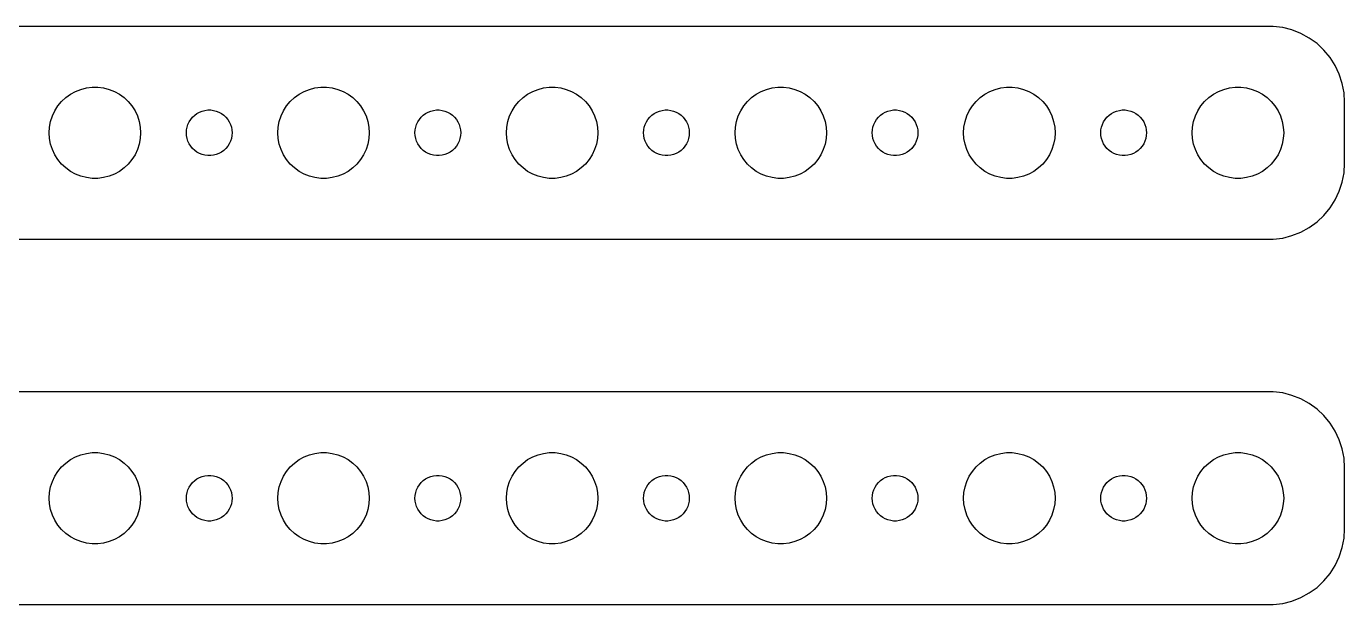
# Model space of a CAD drawing. Header units: metres. Extents: x -164 to 164, y 17 to 55.
# Drawn here: x 78 to 164.5, y 17 to 55 of the extents above; entities that cross this region are included whole.
import ezdxf

# ---------------------------------------------------------------- set-up
doc = ezdxf.new("R2010")
doc.units = ezdxf.units.M

msp = doc.modelspace()

# ---------------------------------------------------------------- linework, layer by layer
for p, q in [((159.814, 54.9901), (-159.814, 54.9901)), ((160.437, 54.9114), (159.814, 54.9901)), ((161.045, 54.7553), (160.437, 54.9114)), ((161.629, 54.5241), (161.045, 54.7553)), ((162.179, 54.2216), (161.629, 54.5241)), ((162.687, 53.8526), (162.179, 54.2216)), ((163.145, 53.4227), (162.687, 53.8526)), ((163.545, 52.9389), (163.145, 53.4227)), ((163.882, 52.4088), (163.545, 52.9389)), ((164.149, 51.8406), (163.882, 52.4088)), ((164.343, 51.2434), (164.149, 51.8406)), ((164.461, 50.6267), (164.343, 51.2434)), ((80.3131, 50.0536), (80.5877, 50.3115)), ((80.5877, 50.3115), (80.8925, 50.533)), ((80.8925, 50.533), (81.2227, 50.7145)), ((81.2227, 50.7145), (81.573, 50.8532)), ((81.573, 50.8532), (81.9379, 50.9469)), ((81.9379, 50.9469), (82.3116, 50.9941)), ((82.3116, 50.9941), (82.6884, 50.9941)), ((82.6884, 50.9941), (83.0621, 50.9469)), ((83.0621, 50.9469), (83.427, 50.8532)), ((83.427, 50.8532), (83.7773, 50.7145)), ((83.7773, 50.7145), (84.1075, 50.533)), ((84.1075, 50.533), (84.4123, 50.3115)), ((84.4123, 50.3115), (84.6869, 50.0536)), ((95.3131, 50.0536), (95.5877, 50.3115)), ((95.5877, 50.3115), (95.8925, 50.533)), ((95.8925, 50.533), (96.2227, 50.7145)), ((96.2227, 50.7145), (96.573, 50.8532)), ((96.573, 50.8532), (96.9379, 50.9469)), ((96.9379, 50.9469), (97.3116, 50.9941)), ((97.3116, 50.9941), (97.6884, 50.9941)), ((97.6884, 50.9941), (98.0621, 50.9469)), ((98.0621, 50.9469), (98.427, 50.8532)), ((98.427, 50.8532), (98.7773, 50.7145)), ((98.7773, 50.7145), (99.1075, 50.533)), ((99.1075, 50.533), (99.4123, 50.3115)), ((99.4123, 50.3115), (99.6869, 50.0536)), ((110.313, 50.0536), (110.588, 50.3115)), ((110.588, 50.3115), (110.893, 50.533)), ((110.893, 50.533), (111.223, 50.7145)), ((111.223, 50.7145), (111.573, 50.8532)), ((111.573, 50.8532), (111.938, 50.9469)), ((111.938, 50.9469), (112.312, 50.9941)), ((112.312, 50.9941), (112.688, 50.9941)), ((112.688, 50.9941), (113.062, 50.9469)), ((113.062, 50.9469), (113.427, 50.8532)), ((113.427, 50.8532), (113.777, 50.7145)), ((113.777, 50.7145), (114.107, 50.533)), ((114.107, 50.533), (114.412, 50.3115)), ((114.412, 50.3115), (114.687, 50.0536)), ((125.313, 50.0536), (125.588, 50.3115)), ((125.588, 50.3115), (125.893, 50.533)), ((125.893, 50.533), (126.223, 50.7145)), ((126.223, 50.7145), (126.573, 50.8532)), ((126.573, 50.8532), (126.938, 50.9469)), ((126.938, 50.9469), (127.312, 50.9941)), ((127.312, 50.9941), (127.688, 50.9941)), ((127.688, 50.9941), (128.062, 50.9469)), ((128.062, 50.9469), (128.427, 50.8532)), ((128.427, 50.8532), (128.777, 50.7145)), ((128.777, 50.7145), (129.107, 50.533)), ((129.107, 50.533), (129.412, 50.3115)), ((129.412, 50.3115), (129.687, 50.0536)), ((140.313, 50.0536), (140.588, 50.3115)), ((140.588, 50.3115), (140.893, 50.533)), ((140.893, 50.533), (141.223, 50.7145)), ((141.223, 50.7145), (141.573, 50.8532)), ((141.573, 50.8532), (141.938, 50.9469)), ((141.938, 50.9469), (142.312, 50.9941)), ((142.312, 50.9941), (142.688, 50.9941)), ((142.688, 50.9941), (143.062, 50.9469)), ((143.062, 50.9469), (143.427, 50.8532)), ((143.427, 50.8532), (143.777, 50.7145)), ((143.777, 50.7145), (144.107, 50.533)), ((144.107, 50.533), (144.412, 50.3115)), ((144.412, 50.3115), (144.687, 50.0536)), ((155.313, 50.0536), (155.588, 50.3115)), ((155.588, 50.3115), (155.893, 50.533)), ((155.893, 50.533), (156.223, 50.7145)), ((156.223, 50.7145), (156.573, 50.8532)), ((156.573, 50.8532), (156.938, 50.9469)), ((156.938, 50.9469), (157.312, 50.9941)), ((157.312, 50.9941), (157.688, 50.9941)), ((157.688, 50.9941), (158.062, 50.9469)), ((158.062, 50.9469), (158.427, 50.8532)), ((158.427, 50.8532), (158.777, 50.7145)), ((158.777, 50.7145), (159.107, 50.533)), ((159.107, 50.533), (159.412, 50.3115)), ((159.412, 50.3115), (159.687, 50.0536)), ((164.5, 50), (164.461, 50.6267)), ((79.7107, 49.1044), (79.8711, 49.4453)), ((79.8711, 49.4453), (80.073, 49.7634)), ((80.073, 49.7634), (80.3131, 50.0536)), ((84.6869, 50.0536), (84.927, 49.7634)), ((84.927, 49.7634), (85.1289, 49.4453)), ((85.1289, 49.4453), (85.2893, 49.1044)), ((89.1963, 49.2665), (89.3613, 49.3572)), ((89.3613, 49.3572), (89.5365, 49.4266)), ((89.5365, 49.4266), (89.7189, 49.4734)), ((89.7189, 49.4734), (89.9058, 49.497)), ((89.9058, 49.497), (90.0942, 49.497)), ((90.0942, 49.497), (90.2811, 49.4734)), ((90.2811, 49.4734), (90.4635, 49.4266)), ((90.4635, 49.4266), (90.6387, 49.3572)), ((90.6387, 49.3572), (90.8037, 49.2665)), ((94.7107, 49.1044), (94.8711, 49.4453)), ((94.8711, 49.4453), (95.073, 49.7634)), ((95.073, 49.7634), (95.3131, 50.0536)), ((99.6869, 50.0536), (99.927, 49.7634)), ((99.927, 49.7634), (100.129, 49.4453)), ((100.129, 49.4453), (100.289, 49.1044)), ((104.196, 49.2665), (104.361, 49.3572)), ((104.361, 49.3572), (104.536, 49.4266)), ((104.536, 49.4266), (104.719, 49.4734)), ((104.719, 49.4734), (104.906, 49.497)), ((104.906, 49.497), (105.094, 49.497)), ((105.094, 49.497), (105.281, 49.4734)), ((105.281, 49.4734), (105.464, 49.4266)), ((105.464, 49.4266), (105.639, 49.3572)), ((105.639, 49.3572), (105.804, 49.2665)), ((109.711, 49.1044), (109.871, 49.4453)), ((109.871, 49.4453), (110.073, 49.7634)), ((110.073, 49.7634), (110.313, 50.0536)), ((114.687, 50.0536), (114.927, 49.7634)), ((114.927, 49.7634), (115.129, 49.4453)), ((115.129, 49.4453), (115.289, 49.1044)), ((119.196, 49.2665), (119.361, 49.3572)), ((119.361, 49.3572), (119.536, 49.4266)), ((119.536, 49.4266), (119.719, 49.4734)), ((119.719, 49.4734), (119.906, 49.497)), ((119.906, 49.497), (120.094, 49.497)), ((120.094, 49.497), (120.281, 49.4734)), ((120.281, 49.4734), (120.464, 49.4266)), ((120.464, 49.4266), (120.639, 49.3572)), ((120.639, 49.3572), (120.804, 49.2665)), ((124.711, 49.1044), (124.871, 49.4453)), ((124.871, 49.4453), (125.073, 49.7634)), ((125.073, 49.7634), (125.313, 50.0536)), ((129.687, 50.0536), (129.927, 49.7634)), ((129.927, 49.7634), (130.129, 49.4453)), ((130.129, 49.4453), (130.289, 49.1044)), ((134.196, 49.2665), (134.361, 49.3572)), ((134.361, 49.3572), (134.536, 49.4266)), ((134.536, 49.4266), (134.719, 49.4734)), ((134.719, 49.4734), (134.906, 49.497)), ((134.906, 49.497), (135.094, 49.497)), ((135.094, 49.497), (135.281, 49.4734)), ((135.281, 49.4734), (135.464, 49.4266)), ((135.464, 49.4266), (135.639, 49.3572)), ((135.639, 49.3572), (135.804, 49.2665)), ((139.711, 49.1044), (139.871, 49.4453)), ((139.871, 49.4453), (140.073, 49.7634)), ((140.073, 49.7634), (140.313, 50.0536)), ((144.687, 50.0536), (144.927, 49.7634)), ((144.927, 49.7634), (145.129, 49.4453)), ((145.129, 49.4453), (145.289, 49.1044)), ((149.196, 49.2665), (149.361, 49.3572)), ((149.361, 49.3572), (149.536, 49.4266)), ((149.536, 49.4266), (149.719, 49.4734)), ((149.719, 49.4734), (149.906, 49.497)), ((149.906, 49.497), (150.094, 49.497)), ((150.094, 49.497), (150.281, 49.4734)), ((150.281, 49.4734), (150.464, 49.4266)), ((150.464, 49.4266), (150.639, 49.3572)), ((150.639, 49.3572), (150.804, 49.2665)), ((154.711, 49.1044), (154.871, 49.4453)), ((154.871, 49.4453), (155.073, 49.7634)), ((155.073, 49.7634), (155.313, 50.0536)), ((159.687, 50.0536), (159.927, 49.7634)), ((159.927, 49.7634), (160.129, 49.4453)), ((160.129, 49.4453), (160.289, 49.1044)), ((164.5, 46), (164.5, 50)), ((79.5237, 48.376), (79.5943, 48.7461)), ((79.5943, 48.7461), (79.7107, 49.1044)), ((85.2893, 49.1044), (85.4057, 48.7461)), ((85.4057, 48.7461), (85.4763, 48.376)), ((88.5471, 48.373), (88.6053, 48.5522)), ((88.6053, 48.5522), (88.6855, 48.7226)), ((88.6855, 48.7226), (88.7865, 48.8817)), ((88.7865, 48.8817), (88.9065, 49.0268)), ((88.9065, 49.0268), (89.0439, 49.1558)), ((89.0439, 49.1558), (89.1963, 49.2665)), ((90.8037, 49.2665), (90.9561, 49.1558)), ((90.9561, 49.1558), (91.0934, 49.0268)), ((91.0934, 49.0268), (91.2135, 48.8817)), ((91.2135, 48.8817), (91.3145, 48.7226)), ((91.3145, 48.7226), (91.3947, 48.5522)), ((91.3947, 48.5522), (91.4529, 48.373)), ((94.5237, 48.376), (94.5943, 48.7461)), ((94.5943, 48.7461), (94.7107, 49.1044)), ((100.289, 49.1044), (100.406, 48.7461)), ((100.406, 48.7461), (100.476, 48.376)), ((103.547, 48.373), (103.605, 48.5522)), ((103.605, 48.5522), (103.686, 48.7226)), ((103.686, 48.7226), (103.786, 48.8817)), ((103.786, 48.8817), (103.907, 49.0268)), ((103.907, 49.0268), (104.044, 49.1558)), ((104.044, 49.1558), (104.196, 49.2665)), ((105.804, 49.2665), (105.956, 49.1558)), ((105.956, 49.1558), (106.093, 49.0268)), ((106.093, 49.0268), (106.214, 48.8817)), ((106.214, 48.8817), (106.314, 48.7226)), ((106.314, 48.7226), (106.395, 48.5522)), ((106.395, 48.5522), (106.453, 48.373)), ((109.524, 48.376), (109.594, 48.7461)), ((109.594, 48.7461), (109.711, 49.1044)), ((115.289, 49.1044), (115.406, 48.7461)), ((115.406, 48.7461), (115.476, 48.376)), ((118.547, 48.373), (118.605, 48.5522)), ((118.605, 48.5522), (118.686, 48.7226)), ((118.686, 48.7226), (118.786, 48.8817)), ((118.786, 48.8817), (118.907, 49.0268)), ((118.907, 49.0268), (119.044, 49.1558)), ((119.044, 49.1558), (119.196, 49.2665)), ((120.804, 49.2665), (120.956, 49.1558)), ((120.956, 49.1558), (121.093, 49.0268)), ((121.093, 49.0268), (121.214, 48.8817)), ((121.214, 48.8817), (121.314, 48.7226)), ((121.314, 48.7226), (121.395, 48.5522)), ((121.395, 48.5522), (121.453, 48.373)), ((124.524, 48.376), (124.594, 48.7461)), ((124.594, 48.7461), (124.711, 49.1044)), ((130.289, 49.1044), (130.406, 48.7461)), ((130.406, 48.7461), (130.476, 48.376)), ((133.547, 48.373), (133.605, 48.5522)), ((133.605, 48.5522), (133.686, 48.7226)), ((133.686, 48.7226), (133.786, 48.8817)), ((133.786, 48.8817), (133.907, 49.0268)), ((133.907, 49.0268), (134.044, 49.1558)), ((134.044, 49.1558), (134.196, 49.2665)), ((135.804, 49.2665), (135.956, 49.1558)), ((135.956, 49.1558), (136.093, 49.0268)), ((136.093, 49.0268), (136.214, 48.8817)), ((136.214, 48.8817), (136.314, 48.7226)), ((136.314, 48.7226), (136.395, 48.5522)), ((136.395, 48.5522), (136.453, 48.373)), ((139.524, 48.376), (139.594, 48.7461)), ((139.594, 48.7461), (139.711, 49.1044)), ((145.289, 49.1044), (145.406, 48.7461)), ((145.406, 48.7461), (145.476, 48.376)), ((148.547, 48.373), (148.605, 48.5522)), ((148.605, 48.5522), (148.686, 48.7226)), ((148.686, 48.7226), (148.786, 48.8817)), ((148.786, 48.8817), (148.907, 49.0268)), ((148.907, 49.0268), (149.044, 49.1558)), ((149.044, 49.1558), (149.196, 49.2665)), ((150.804, 49.2665), (150.956, 49.1558)), ((150.956, 49.1558), (151.093, 49.0268)), ((151.093, 49.0268), (151.214, 48.8817)), ((151.214, 48.8817), (151.314, 48.7226)), ((151.314, 48.7226), (151.395, 48.5522)), ((151.395, 48.5522), (151.453, 48.373)), ((154.524, 48.376), (154.594, 48.7461)), ((154.594, 48.7461), (154.711, 49.1044)), ((160.289, 49.1044), (160.406, 48.7461)), ((160.406, 48.7461), (160.476, 48.376)), ((79.5, 48), (79.5237, 48.376)), ((79.5237, 47.624), (79.5, 48)), ((79.5943, 47.2539), (79.5237, 47.624)), ((85.4763, 47.624), (85.4057, 47.2539)), ((85.4763, 48.376), (85.5, 48)), ((85.5, 48), (85.4763, 47.624)), ((88.5, 48), (88.5118, 48.188)), ((88.5118, 47.812), (88.5, 48)), ((88.5118, 48.188), (88.5471, 48.373)), ((88.5471, 47.627), (88.5118, 47.812)), ((88.6053, 47.4478), (88.5471, 47.627)), ((91.4529, 47.627), (91.3947, 47.4478)), ((91.4529, 48.373), (91.4882, 48.188)), ((91.4882, 47.812), (91.4529, 47.627)), ((91.4882, 48.188), (91.5, 48)), ((91.5, 48), (91.4882, 47.812)), ((94.5, 48), (94.5237, 48.376)), ((94.5237, 47.624), (94.5, 48)), ((94.5943, 47.2539), (94.5237, 47.624)), ((100.476, 47.624), (100.406, 47.2539)), ((100.476, 48.376), (100.5, 48)), ((100.5, 48), (100.476, 47.624)), ((103.5, 48), (103.512, 48.188)), ((103.512, 47.812), (103.5, 48)), ((103.512, 48.188), (103.547, 48.373)), ((103.547, 47.627), (103.512, 47.812)), ((103.605, 47.4478), (103.547, 47.627)), ((106.453, 47.627), (106.395, 47.4478)), ((106.453, 48.373), (106.488, 48.188)), ((106.488, 47.812), (106.453, 47.627)), ((106.488, 48.188), (106.5, 48)), ((106.5, 48), (106.488, 47.812)), ((109.5, 48), (109.524, 48.376)), ((109.524, 47.624), (109.5, 48)), ((109.594, 47.2539), (109.524, 47.624)), ((115.476, 47.624), (115.406, 47.2539)), ((115.476, 48.376), (115.5, 48)), ((115.5, 48), (115.476, 47.624)), ((118.5, 48), (118.512, 48.188)), ((118.512, 47.812), (118.5, 48)), ((118.512, 48.188), (118.547, 48.373)), ((118.547, 47.627), (118.512, 47.812)), ((118.605, 47.4478), (118.547, 47.627)), ((121.453, 47.627), (121.395, 47.4478)), ((121.453, 48.373), (121.488, 48.188)), ((121.488, 47.812), (121.453, 47.627)), ((121.488, 48.188), (121.5, 48)), ((121.5, 48), (121.488, 47.812)), ((124.5, 48), (124.524, 48.376)), ((124.524, 47.624), (124.5, 48)), ((124.594, 47.2539), (124.524, 47.624)), ((130.476, 47.624), (130.406, 47.2539)), ((130.476, 48.376), (130.5, 48)), ((130.5, 48), (130.476, 47.624)), ((133.5, 48), (133.512, 48.188)), ((133.512, 47.812), (133.5, 48)), ((133.512, 48.188), (133.547, 48.373)), ((133.547, 47.627), (133.512, 47.812)), ((133.605, 47.4478), (133.547, 47.627)), ((136.453, 47.627), (136.395, 47.4478)), ((136.453, 48.373), (136.488, 48.188)), ((136.488, 47.812), (136.453, 47.627)), ((136.488, 48.188), (136.5, 48)), ((136.5, 48), (136.488, 47.812)), ((139.5, 48), (139.524, 48.376)), ((139.524, 47.624), (139.5, 48)), ((139.594, 47.2539), (139.524, 47.624)), ((145.476, 47.624), (145.406, 47.2539)), ((145.476, 48.376), (145.5, 48)), ((145.5, 48), (145.476, 47.624)), ((148.5, 48), (148.512, 48.188)), ((148.512, 47.812), (148.5, 48)), ((148.512, 48.188), (148.547, 48.373)), ((148.547, 47.627), (148.512, 47.812)), ((148.605, 47.4478), (148.547, 47.627)), ((151.453, 47.627), (151.395, 47.4478)), ((151.453, 48.373), (151.488, 48.188)), ((151.488, 47.812), (151.453, 47.627)), ((151.488, 48.188), (151.5, 48)), ((151.5, 48), (151.488, 47.812)), ((154.5, 48), (154.524, 48.376)), ((154.524, 47.624), (154.5, 48)), ((154.594, 47.2539), (154.524, 47.624)), ((160.476, 47.624), (160.406, 47.2539)), ((160.476, 48.376), (160.5, 48)), ((160.5, 48), (160.476, 47.624)), ((79.7107, 46.8956), (79.5943, 47.2539)), ((79.8711, 46.5547), (79.7107, 46.8956)), ((85.2893, 46.8956), (85.1289, 46.5547)), ((85.4057, 47.2539), (85.2893, 46.8956)), ((88.6855, 47.2774), (88.6053, 47.4478)), ((88.7865, 47.1183), (88.6855, 47.2774)), ((88.9065, 46.9732), (88.7865, 47.1183)), ((89.0439, 46.8442), (88.9065, 46.9732)), ((89.1963, 46.7335), (89.0439, 46.8442)), ((89.3613, 46.6428), (89.1963, 46.7335)), ((90.8037, 46.7335), (90.6387, 46.6428)), ((90.9561, 46.8442), (90.8037, 46.7335)), ((91.0934, 46.9732), (90.9561, 46.8442)), ((91.2135, 47.1183), (91.0934, 46.9732)), ((91.3145, 47.2774), (91.2135, 47.1183)), ((91.3947, 47.4478), (91.3145, 47.2774)), ((94.7107, 46.8956), (94.5943, 47.2539)), ((94.8711, 46.5547), (94.7107, 46.8956)), ((100.289, 46.8956), (100.129, 46.5547)), ((100.406, 47.2539), (100.289, 46.8956)), ((103.686, 47.2774), (103.605, 47.4478)), ((103.786, 47.1183), (103.686, 47.2774)), ((103.907, 46.9732), (103.786, 47.1183)), ((104.044, 46.8442), (103.907, 46.9732)), ((104.196, 46.7335), (104.044, 46.8442)), ((104.361, 46.6428), (104.196, 46.7335)), ((105.804, 46.7335), (105.639, 46.6428)), ((105.956, 46.8442), (105.804, 46.7335)), ((106.093, 46.9732), (105.956, 46.8442)), ((106.214, 47.1183), (106.093, 46.9732)), ((106.314, 47.2774), (106.214, 47.1183)), ((106.395, 47.4478), (106.314, 47.2774)), ((109.711, 46.8956), (109.594, 47.2539)), ((109.871, 46.5547), (109.711, 46.8956)), ((115.289, 46.8956), (115.129, 46.5547)), ((115.406, 47.2539), (115.289, 46.8956)), ((118.686, 47.2774), (118.605, 47.4478)), ((118.786, 47.1183), (118.686, 47.2774)), ((118.907, 46.9732), (118.786, 47.1183)), ((119.044, 46.8442), (118.907, 46.9732)), ((119.196, 46.7335), (119.044, 46.8442)), ((119.361, 46.6428), (119.196, 46.7335)), ((120.804, 46.7335), (120.639, 46.6428)), ((120.956, 46.8442), (120.804, 46.7335)), ((121.093, 46.9732), (120.956, 46.8442)), ((121.214, 47.1183), (121.093, 46.9732)), ((121.314, 47.2774), (121.214, 47.1183)), ((121.395, 47.4478), (121.314, 47.2774)), ((124.711, 46.8956), (124.594, 47.2539)), ((124.871, 46.5547), (124.711, 46.8956)), ((130.289, 46.8956), (130.129, 46.5547)), ((130.406, 47.2539), (130.289, 46.8956)), ((133.686, 47.2774), (133.605, 47.4478)), ((133.786, 47.1183), (133.686, 47.2774)), ((133.907, 46.9732), (133.786, 47.1183)), ((134.044, 46.8442), (133.907, 46.9732)), ((134.196, 46.7335), (134.044, 46.8442)), ((134.361, 46.6428), (134.196, 46.7335)), ((135.804, 46.7335), (135.639, 46.6428)), ((135.956, 46.8442), (135.804, 46.7335)), ((136.093, 46.9732), (135.956, 46.8442)), ((136.214, 47.1183), (136.093, 46.9732)), ((136.314, 47.2774), (136.214, 47.1183)), ((136.395, 47.4478), (136.314, 47.2774)), ((139.711, 46.8956), (139.594, 47.2539)), ((139.871, 46.5547), (139.711, 46.8956)), ((145.289, 46.8956), (145.129, 46.5547)), ((145.406, 47.2539), (145.289, 46.8956)), ((148.686, 47.2774), (148.605, 47.4478)), ((148.786, 47.1183), (148.686, 47.2774)), ((148.907, 46.9732), (148.786, 47.1183)), ((149.044, 46.8442), (148.907, 46.9732)), ((149.196, 46.7335), (149.044, 46.8442)), ((149.361, 46.6428), (149.196, 46.7335)), ((150.804, 46.7335), (150.639, 46.6428)), ((150.956, 46.8442), (150.804, 46.7335)), ((151.093, 46.9732), (150.956, 46.8442)), ((151.214, 47.1183), (151.093, 46.9732)), ((151.314, 47.2774), (151.214, 47.1183)), ((151.395, 47.4478), (151.314, 47.2774)), ((154.711, 46.8956), (154.594, 47.2539)), ((154.871, 46.5547), (154.711, 46.8956)), ((160.289, 46.8956), (160.129, 46.5547)), ((160.406, 47.2539), (160.289, 46.8956)), ((80.073, 46.2366), (79.8711, 46.5547)), ((80.3131, 45.9464), (80.073, 46.2366)), ((80.5877, 45.6885), (80.3131, 45.9464)), ((84.6869, 45.9464), (84.4123, 45.6885)), ((84.927, 46.2366), (84.6869, 45.9464)), ((85.1289, 46.5547), (84.927, 46.2366)), ((89.5365, 46.5734), (89.3613, 46.6428)), ((89.7189, 46.5266), (89.5365, 46.5734)), ((89.9058, 46.503), (89.7189, 46.5266)), ((90.0942, 46.503), (89.9058, 46.503)), ((90.2811, 46.5266), (90.0942, 46.503)), ((90.4635, 46.5734), (90.2811, 46.5266)), ((90.6387, 46.6428), (90.4635, 46.5734)), ((95.073, 46.2366), (94.8711, 46.5547)), ((95.3131, 45.9464), (95.073, 46.2366)), ((95.5877, 45.6885), (95.3131, 45.9464)), ((99.6869, 45.9464), (99.4123, 45.6885)), ((99.927, 46.2366), (99.6869, 45.9464)), ((100.129, 46.5547), (99.927, 46.2366)), ((104.536, 46.5734), (104.361, 46.6428)), ((104.719, 46.5266), (104.536, 46.5734)), ((104.906, 46.503), (104.719, 46.5266)), ((105.094, 46.503), (104.906, 46.503)), ((105.281, 46.5266), (105.094, 46.503)), ((105.464, 46.5734), (105.281, 46.5266)), ((105.639, 46.6428), (105.464, 46.5734)), ((110.073, 46.2366), (109.871, 46.5547)), ((110.313, 45.9464), (110.073, 46.2366)), ((110.588, 45.6885), (110.313, 45.9464)), ((114.687, 45.9464), (114.412, 45.6885)), ((114.927, 46.2366), (114.687, 45.9464)), ((115.129, 46.5547), (114.927, 46.2366)), ((119.536, 46.5734), (119.361, 46.6428)), ((119.719, 46.5266), (119.536, 46.5734)), ((119.906, 46.503), (119.719, 46.5266)), ((120.094, 46.503), (119.906, 46.503)), ((120.281, 46.5266), (120.094, 46.503)), ((120.464, 46.5734), (120.281, 46.5266)), ((120.639, 46.6428), (120.464, 46.5734)), ((125.073, 46.2366), (124.871, 46.5547)), ((125.313, 45.9464), (125.073, 46.2366)), ((125.588, 45.6885), (125.313, 45.9464)), ((129.687, 45.9464), (129.412, 45.6885)), ((129.927, 46.2366), (129.687, 45.9464)), ((130.129, 46.5547), (129.927, 46.2366)), ((134.536, 46.5734), (134.361, 46.6428)), ((134.719, 46.5266), (134.536, 46.5734)), ((134.906, 46.503), (134.719, 46.5266)), ((135.094, 46.503), (134.906, 46.503)), ((135.281, 46.5266), (135.094, 46.503)), ((135.464, 46.5734), (135.281, 46.5266)), ((135.639, 46.6428), (135.464, 46.5734)), ((140.073, 46.2366), (139.871, 46.5547)), ((140.313, 45.9464), (140.073, 46.2366)), ((140.588, 45.6885), (140.313, 45.9464)), ((144.687, 45.9464), (144.412, 45.6885)), ((144.927, 46.2366), (144.687, 45.9464)), ((145.129, 46.5547), (144.927, 46.2366)), ((149.536, 46.5734), (149.361, 46.6428)), ((149.719, 46.5266), (149.536, 46.5734)), ((149.906, 46.503), (149.719, 46.5266)), ((150.094, 46.503), (149.906, 46.503)), ((150.281, 46.5266), (150.094, 46.503)), ((150.464, 46.5734), (150.281, 46.5266)), ((150.639, 46.6428), (150.464, 46.5734)), ((155.073, 46.2366), (154.871, 46.5547)), ((155.313, 45.9464), (155.073, 46.2366)), ((155.588, 45.6885), (155.313, 45.9464)), ((159.687, 45.9464), (159.412, 45.6885)), ((159.927, 46.2366), (159.687, 45.9464)), ((160.129, 46.5547), (159.927, 46.2366)), ((164.461, 45.3733), (164.5, 46)), ((80.8925, 45.467), (80.5877, 45.6885)), ((81.2227, 45.2855), (80.8925, 45.467)), ((81.573, 45.1468), (81.2227, 45.2855)), ((81.9379, 45.0531), (81.573, 45.1468)), ((82.3116, 45.0059), (81.9379, 45.0531)), ((82.6884, 45.0059), (82.3116, 45.0059)), ((83.0621, 45.0531), (82.6884, 45.0059)), ((83.427, 45.1468), (83.0621, 45.0531)), ((83.7773, 45.2855), (83.427, 45.1468)), ((84.1075, 45.467), (83.7773, 45.2855)), ((84.4123, 45.6885), (84.1075, 45.467)), ((95.8925, 45.467), (95.5877, 45.6885)), ((96.2227, 45.2855), (95.8925, 45.467)), ((96.573, 45.1468), (96.2227, 45.2855)), ((96.9379, 45.0531), (96.573, 45.1468)), ((97.3116, 45.0059), (96.9379, 45.0531)), ((97.6884, 45.0059), (97.3116, 45.0059)), ((98.0621, 45.0531), (97.6884, 45.0059)), ((98.427, 45.1468), (98.0621, 45.0531)), ((98.7773, 45.2855), (98.427, 45.1468)), ((99.1075, 45.467), (98.7773, 45.2855)), ((99.4123, 45.6885), (99.1075, 45.467)), ((110.893, 45.467), (110.588, 45.6885)), ((111.223, 45.2855), (110.893, 45.467)), ((111.573, 45.1468), (111.223, 45.2855)), ((111.938, 45.0531), (111.573, 45.1468)), ((112.312, 45.0059), (111.938, 45.0531)), ((112.688, 45.0059), (112.312, 45.0059)), ((113.062, 45.0531), (112.688, 45.0059)), ((113.427, 45.1468), (113.062, 45.0531)), ((113.777, 45.2855), (113.427, 45.1468)), ((114.107, 45.467), (113.777, 45.2855)), ((114.412, 45.6885), (114.107, 45.467)), ((125.893, 45.467), (125.588, 45.6885)), ((126.223, 45.2855), (125.893, 45.467)), ((126.573, 45.1468), (126.223, 45.2855)), ((126.938, 45.0531), (126.573, 45.1468)), ((127.312, 45.0059), (126.938, 45.0531)), ((127.688, 45.0059), (127.312, 45.0059)), ((128.062, 45.0531), (127.688, 45.0059)), ((128.427, 45.1468), (128.062, 45.0531)), ((128.777, 45.2855), (128.427, 45.1468)), ((129.107, 45.467), (128.777, 45.2855)), ((129.412, 45.6885), (129.107, 45.467)), ((140.893, 45.467), (140.588, 45.6885)), ((141.223, 45.2855), (140.893, 45.467)), ((141.573, 45.1468), (141.223, 45.2855)), ((141.938, 45.0531), (141.573, 45.1468)), ((142.312, 45.0059), (141.938, 45.0531)), ((142.688, 45.0059), (142.312, 45.0059)), ((143.062, 45.0531), (142.688, 45.0059)), ((143.427, 45.1468), (143.062, 45.0531)), ((143.777, 45.2855), (143.427, 45.1468)), ((144.107, 45.467), (143.777, 45.2855)), ((144.412, 45.6885), (144.107, 45.467)), ((155.893, 45.467), (155.588, 45.6885)), ((156.223, 45.2855), (155.893, 45.467)), ((156.573, 45.1468), (156.223, 45.2855)), ((156.938, 45.0531), (156.573, 45.1468)), ((157.312, 45.0059), (156.938, 45.0531)), ((157.688, 45.0059), (157.312, 45.0059)), ((158.062, 45.0531), (157.688, 45.0059)), ((158.427, 45.1468), (158.062, 45.0531)), ((158.777, 45.2855), (158.427, 45.1468)), ((159.107, 45.467), (158.777, 45.2855)), ((159.412, 45.6885), (159.107, 45.467)), ((164.343, 44.7566), (164.461, 45.3733)), ((163.882, 43.5912), (164.149, 44.1594)), ((164.149, 44.1594), (164.343, 44.7566)), ((163.545, 43.0611), (163.882, 43.5912)), ((162.687, 42.1474), (163.145, 42.5773)), ((163.145, 42.5773), (163.545, 43.0611)), ((161.629, 41.4759), (162.179, 41.7784)), ((162.179, 41.7784), (162.687, 42.1474)), ((-159.814, 41.0099), (159.814, 41.0099)), ((159.814, 41.0099), (160.437, 41.0886)), ((160.437, 41.0886), (161.045, 41.2447)), ((161.045, 41.2447), (161.629, 41.4759)), ((159.814, 30.9901), (-159.814, 30.9901)), ((160.437, 30.9114), (159.814, 30.9901)), ((161.045, 30.7553), (160.437, 30.9114)), ((161.629, 30.5241), (161.045, 30.7553)), ((162.179, 30.2216), (161.629, 30.5241)), ((162.687, 29.8526), (162.179, 30.2216)), ((163.145, 29.4227), (162.687, 29.8526)), ((163.545, 28.9389), (163.145, 29.4227)), ((163.882, 28.4088), (163.545, 28.9389)), ((164.149, 27.8406), (163.882, 28.4088)), ((164.343, 27.2434), (164.149, 27.8406)), ((81.2227, 26.7145), (81.573, 26.8532)), ((81.573, 26.8532), (81.9379, 26.9469)), ((81.9379, 26.9469), (82.3116, 26.9941)), ((82.3116, 26.9941), (82.6884, 26.9941)), ((82.6884, 26.9941), (83.0621, 26.9469)), ((83.0621, 26.9469), (83.427, 26.8532)), ((83.427, 26.8532), (83.7773, 26.7145)), ((96.2227, 26.7145), (96.573, 26.8532)), ((96.573, 26.8532), (96.9379, 26.9469)), ((96.9379, 26.9469), (97.3116, 26.9941)), ((97.3116, 26.9941), (97.6884, 26.9941)), ((97.6884, 26.9941), (98.0621, 26.9469)), ((98.0621, 26.9469), (98.427, 26.8532)), ((98.427, 26.8532), (98.7773, 26.7145)), ((111.223, 26.7145), (111.573, 26.8532)), ((111.573, 26.8532), (111.938, 26.9469)), ((111.938, 26.9469), (112.312, 26.9941)), ((112.312, 26.9941), (112.688, 26.9941)), ((112.688, 26.9941), (113.062, 26.9469)), ((113.062, 26.9469), (113.427, 26.8532)), ((113.427, 26.8532), (113.777, 26.7145)), ((126.223, 26.7145), (126.573, 26.8532)), ((126.573, 26.8532), (126.938, 26.9469)), ((126.938, 26.9469), (127.312, 26.9941)), ((127.312, 26.9941), (127.688, 26.9941)), ((127.688, 26.9941), (128.062, 26.9469)), ((128.062, 26.9469), (128.427, 26.8532)), ((128.427, 26.8532), (128.777, 26.7145)), ((141.223, 26.7145), (141.573, 26.8532)), ((141.573, 26.8532), (141.938, 26.9469)), ((141.938, 26.9469), (142.312, 26.9941)), ((142.312, 26.9941), (142.688, 26.9941)), ((142.688, 26.9941), (143.062, 26.9469)), ((143.062, 26.9469), (143.427, 26.8532)), ((143.427, 26.8532), (143.777, 26.7145)), ((156.223, 26.7145), (156.573, 26.8532)), ((156.573, 26.8532), (156.938, 26.9469)), ((156.938, 26.9469), (157.312, 26.9941)), ((157.312, 26.9941), (157.688, 26.9941)), ((157.688, 26.9941), (158.062, 26.9469)), ((158.062, 26.9469), (158.427, 26.8532)), ((158.427, 26.8532), (158.777, 26.7145)), ((164.461, 26.6267), (164.343, 27.2434)), ((80.073, 25.7634), (80.3131, 26.0536)), ((80.3131, 26.0536), (80.5877, 26.3115)), ((80.5877, 26.3115), (80.8925, 26.533)), ((80.8925, 26.533), (81.2227, 26.7145)), ((83.7773, 26.7145), (84.1075, 26.533)), ((84.1075, 26.533), (84.4123, 26.3115)), ((84.4123, 26.3115), (84.6869, 26.0536)), ((84.6869, 26.0536), (84.927, 25.7634)), ((95.073, 25.7634), (95.3131, 26.0536)), ((95.3131, 26.0536), (95.5877, 26.3115)), ((95.5877, 26.3115), (95.8925, 26.533)), ((95.8925, 26.533), (96.2227, 26.7145)), ((98.7773, 26.7145), (99.1075, 26.533)), ((99.1075, 26.533), (99.4123, 26.3115)), ((99.4123, 26.3115), (99.6869, 26.0536)), ((99.6869, 26.0536), (99.927, 25.7634)), ((110.073, 25.7634), (110.313, 26.0536)), ((110.313, 26.0536), (110.588, 26.3115)), ((110.588, 26.3115), (110.893, 26.533)), ((110.893, 26.533), (111.223, 26.7145)), ((113.777, 26.7145), (114.107, 26.533)), ((114.107, 26.533), (114.412, 26.3115)), ((114.412, 26.3115), (114.687, 26.0536)), ((114.687, 26.0536), (114.927, 25.7634)), ((125.073, 25.7634), (125.313, 26.0536)), ((125.313, 26.0536), (125.588, 26.3115)), ((125.588, 26.3115), (125.893, 26.533)), ((125.893, 26.533), (126.223, 26.7145)), ((128.777, 26.7145), (129.107, 26.533)), ((129.107, 26.533), (129.412, 26.3115)), ((129.412, 26.3115), (129.687, 26.0536)), ((129.687, 26.0536), (129.927, 25.7634)), ((140.073, 25.7634), (140.313, 26.0536)), ((140.313, 26.0536), (140.588, 26.3115)), ((140.588, 26.3115), (140.893, 26.533)), ((140.893, 26.533), (141.223, 26.7145)), ((143.777, 26.7145), (144.107, 26.533)), ((144.107, 26.533), (144.412, 26.3115)), ((144.412, 26.3115), (144.687, 26.0536)), ((144.687, 26.0536), (144.927, 25.7634)), ((155.073, 25.7634), (155.313, 26.0536)), ((155.313, 26.0536), (155.588, 26.3115)), ((155.588, 26.3115), (155.893, 26.533)), ((155.893, 26.533), (156.223, 26.7145)), ((158.777, 26.7145), (159.107, 26.533)), ((159.107, 26.533), (159.412, 26.3115)), ((159.412, 26.3115), (159.687, 26.0536)), ((159.687, 26.0536), (159.927, 25.7634)), ((164.5, 26), (164.461, 26.6267)), ((164.5, 22), (164.5, 26)), ((79.5943, 24.7461), (79.7107, 25.1044)), ((79.7107, 25.1044), (79.8711, 25.4453)), ((79.8711, 25.4453), (80.073, 25.7634)), ((84.927, 25.7634), (85.1289, 25.4453)), ((85.1289, 25.4453), (85.2893, 25.1044)), ((85.2893, 25.1044), (85.4057, 24.7461)), ((88.9065, 25.0268), (89.0439, 25.1558)), ((89.0439, 25.1558), (89.1963, 25.2665)), ((89.1963, 25.2665), (89.3613, 25.3572)), ((89.3613, 25.3572), (89.5365, 25.4266)), ((89.5365, 25.4266), (89.7189, 25.4734)), ((89.7189, 25.4734), (89.9058, 25.497)), ((89.9058, 25.497), (90.0942, 25.497)), ((90.0942, 25.497), (90.2811, 25.4734)), ((90.2811, 25.4734), (90.4635, 25.4266)), ((90.4635, 25.4266), (90.6387, 25.3572)), ((90.6387, 25.3572), (90.8037, 25.2665)), ((90.8037, 25.2665), (90.9561, 25.1558)), ((90.9561, 25.1558), (91.0934, 25.0268)), ((94.5943, 24.7461), (94.7107, 25.1044)), ((94.7107, 25.1044), (94.8711, 25.4453)), ((94.8711, 25.4453), (95.073, 25.7634)), ((99.927, 25.7634), (100.129, 25.4453)), ((100.129, 25.4453), (100.289, 25.1044)), ((100.289, 25.1044), (100.406, 24.7461)), ((103.907, 25.0268), (104.044, 25.1558)), ((104.044, 25.1558), (104.196, 25.2665)), ((104.196, 25.2665), (104.361, 25.3572)), ((104.361, 25.3572), (104.536, 25.4266)), ((104.536, 25.4266), (104.719, 25.4734)), ((104.719, 25.4734), (104.906, 25.497)), ((104.906, 25.497), (105.094, 25.497)), ((105.094, 25.497), (105.281, 25.4734)), ((105.281, 25.4734), (105.464, 25.4266)), ((105.464, 25.4266), (105.639, 25.3572)), ((105.639, 25.3572), (105.804, 25.2665)), ((105.804, 25.2665), (105.956, 25.1558)), ((105.956, 25.1558), (106.093, 25.0268)), ((109.594, 24.7461), (109.711, 25.1044)), ((109.711, 25.1044), (109.871, 25.4453)), ((109.871, 25.4453), (110.073, 25.7634)), ((114.927, 25.7634), (115.129, 25.4453)), ((115.129, 25.4453), (115.289, 25.1044)), ((115.289, 25.1044), (115.406, 24.7461)), ((118.907, 25.0268), (119.044, 25.1558)), ((119.044, 25.1558), (119.196, 25.2665)), ((119.196, 25.2665), (119.361, 25.3572)), ((119.361, 25.3572), (119.536, 25.4266)), ((119.536, 25.4266), (119.719, 25.4734)), ((119.719, 25.4734), (119.906, 25.497)), ((119.906, 25.497), (120.094, 25.497)), ((120.094, 25.497), (120.281, 25.4734)), ((120.281, 25.4734), (120.464, 25.4266)), ((120.464, 25.4266), (120.639, 25.3572)), ((120.639, 25.3572), (120.804, 25.2665)), ((120.804, 25.2665), (120.956, 25.1558)), ((120.956, 25.1558), (121.093, 25.0268)), ((124.594, 24.7461), (124.711, 25.1044)), ((124.711, 25.1044), (124.871, 25.4453)), ((124.871, 25.4453), (125.073, 25.7634)), ((129.927, 25.7634), (130.129, 25.4453)), ((130.129, 25.4453), (130.289, 25.1044)), ((130.289, 25.1044), (130.406, 24.7461)), ((133.907, 25.0268), (134.044, 25.1558)), ((134.044, 25.1558), (134.196, 25.2665)), ((134.196, 25.2665), (134.361, 25.3572)), ((134.361, 25.3572), (134.536, 25.4266)), ((134.536, 25.4266), (134.719, 25.4734)), ((134.719, 25.4734), (134.906, 25.497)), ((134.906, 25.497), (135.094, 25.497)), ((135.094, 25.497), (135.281, 25.4734)), ((135.281, 25.4734), (135.464, 25.4266)), ((135.464, 25.4266), (135.639, 25.3572)), ((135.639, 25.3572), (135.804, 25.2665)), ((135.804, 25.2665), (135.956, 25.1558)), ((135.956, 25.1558), (136.093, 25.0268)), ((139.594, 24.7461), (139.711, 25.1044)), ((139.711, 25.1044), (139.871, 25.4453)), ((139.871, 25.4453), (140.073, 25.7634)), ((144.927, 25.7634), (145.129, 25.4453)), ((145.129, 25.4453), (145.289, 25.1044)), ((145.289, 25.1044), (145.406, 24.7461)), ((148.907, 25.0268), (149.044, 25.1558)), ((149.044, 25.1558), (149.196, 25.2665)), ((149.196, 25.2665), (149.361, 25.3572)), ((149.361, 25.3572), (149.536, 25.4266)), ((149.536, 25.4266), (149.719, 25.4734)), ((149.719, 25.4734), (149.906, 25.497)), ((149.906, 25.497), (150.094, 25.497)), ((150.094, 25.497), (150.281, 25.4734)), ((150.281, 25.4734), (150.464, 25.4266)), ((150.464, 25.4266), (150.639, 25.3572)), ((150.639, 25.3572), (150.804, 25.2665)), ((150.804, 25.2665), (150.956, 25.1558)), ((150.956, 25.1558), (151.093, 25.0268)), ((154.594, 24.7461), (154.711, 25.1044)), ((154.711, 25.1044), (154.871, 25.4453)), ((154.871, 25.4453), (155.073, 25.7634)), ((159.927, 25.7634), (160.129, 25.4453)), ((160.129, 25.4453), (160.289, 25.1044)), ((160.289, 25.1044), (160.406, 24.7461)), ((79.5, 24), (79.5237, 24.376)), ((79.5237, 24.376), (79.5943, 24.7461)), ((85.4057, 24.7461), (85.4763, 24.376)), ((85.4763, 24.376), (85.5, 24)), ((88.5118, 24.188), (88.5471, 24.373)), ((88.5471, 24.373), (88.6053, 24.5522)), ((88.6053, 24.5522), (88.6855, 24.7226)), ((88.6855, 24.7226), (88.7865, 24.8817)), ((88.7865, 24.8817), (88.9065, 25.0268)), ((91.0934, 25.0268), (91.2135, 24.8817)), ((91.2135, 24.8817), (91.3145, 24.7226)), ((91.3145, 24.7226), (91.3947, 24.5522)), ((91.3947, 24.5522), (91.4529, 24.373)), ((91.4529, 24.373), (91.4882, 24.188)), ((94.5, 24), (94.5237, 24.376)), ((94.5237, 24.376), (94.5943, 24.7461)), ((100.406, 24.7461), (100.476, 24.376)), ((100.476, 24.376), (100.5, 24)), ((103.512, 24.188), (103.547, 24.373)), ((103.547, 24.373), (103.605, 24.5522)), ((103.605, 24.5522), (103.686, 24.7226)), ((103.686, 24.7226), (103.786, 24.8817)), ((103.786, 24.8817), (103.907, 25.0268)), ((106.093, 25.0268), (106.214, 24.8817)), ((106.214, 24.8817), (106.314, 24.7226)), ((106.314, 24.7226), (106.395, 24.5522)), ((106.395, 24.5522), (106.453, 24.373)), ((106.453, 24.373), (106.488, 24.188)), ((109.5, 24), (109.524, 24.376)), ((109.524, 24.376), (109.594, 24.7461)), ((115.406, 24.7461), (115.476, 24.376)), ((115.476, 24.376), (115.5, 24)), ((118.512, 24.188), (118.547, 24.373)), ((118.547, 24.373), (118.605, 24.5522)), ((118.605, 24.5522), (118.686, 24.7226)), ((118.686, 24.7226), (118.786, 24.8817)), ((118.786, 24.8817), (118.907, 25.0268)), ((121.093, 25.0268), (121.214, 24.8817)), ((121.214, 24.8817), (121.314, 24.7226)), ((121.314, 24.7226), (121.395, 24.5522)), ((121.395, 24.5522), (121.453, 24.373)), ((121.453, 24.373), (121.488, 24.188)), ((124.5, 24), (124.524, 24.376)), ((124.524, 24.376), (124.594, 24.7461)), ((130.406, 24.7461), (130.476, 24.376)), ((130.476, 24.376), (130.5, 24)), ((133.512, 24.188), (133.547, 24.373)), ((133.547, 24.373), (133.605, 24.5522)), ((133.605, 24.5522), (133.686, 24.7226)), ((133.686, 24.7226), (133.786, 24.8817)), ((133.786, 24.8817), (133.907, 25.0268)), ((136.093, 25.0268), (136.214, 24.8817)), ((136.214, 24.8817), (136.314, 24.7226)), ((136.314, 24.7226), (136.395, 24.5522)), ((136.395, 24.5522), (136.453, 24.373)), ((136.453, 24.373), (136.488, 24.188)), ((139.5, 24), (139.524, 24.376)), ((139.524, 24.376), (139.594, 24.7461)), ((145.406, 24.7461), (145.476, 24.376)), ((145.476, 24.376), (145.5, 24)), ((148.512, 24.188), (148.547, 24.373)), ((148.547, 24.373), (148.605, 24.5522)), ((148.605, 24.5522), (148.686, 24.7226)), ((148.686, 24.7226), (148.786, 24.8817)), ((148.786, 24.8817), (148.907, 25.0268)), ((151.093, 25.0268), (151.214, 24.8817)), ((151.214, 24.8817), (151.314, 24.7226)), ((151.314, 24.7226), (151.395, 24.5522)), ((151.395, 24.5522), (151.453, 24.373)), ((151.453, 24.373), (151.488, 24.188)), ((154.5, 24), (154.524, 24.376)), ((154.524, 24.376), (154.594, 24.7461)), ((160.406, 24.7461), (160.476, 24.376)), ((160.476, 24.376), (160.5, 24)), ((79.5237, 23.624), (79.5, 24)), ((79.5943, 23.2539), (79.5237, 23.624)), ((85.4763, 23.624), (85.4057, 23.2539)), ((85.5, 24), (85.4763, 23.624)), ((88.5, 24), (88.5118, 24.188)), ((88.5118, 23.812), (88.5, 24)), ((88.5471, 23.627), (88.5118, 23.812)), ((88.6053, 23.4478), (88.5471, 23.627)), ((88.6855, 23.2774), (88.6053, 23.4478)), ((91.3947, 23.4478), (91.3145, 23.2774)), ((91.4529, 23.627), (91.3947, 23.4478)), ((91.4882, 23.812), (91.4529, 23.627)), ((91.4882, 24.188), (91.5, 24)), ((91.5, 24), (91.4882, 23.812)), ((94.5237, 23.624), (94.5, 24)), ((94.5943, 23.2539), (94.5237, 23.624)), ((100.476, 23.624), (100.406, 23.2539)), ((100.5, 24), (100.476, 23.624)), ((103.5, 24), (103.512, 24.188)), ((103.512, 23.812), (103.5, 24)), ((103.547, 23.627), (103.512, 23.812)), ((103.605, 23.4478), (103.547, 23.627)), ((103.686, 23.2774), (103.605, 23.4478)), ((106.395, 23.4478), (106.314, 23.2774)), ((106.453, 23.627), (106.395, 23.4478)), ((106.488, 23.812), (106.453, 23.627)), ((106.488, 24.188), (106.5, 24)), ((106.5, 24), (106.488, 23.812)), ((109.524, 23.624), (109.5, 24)), ((109.594, 23.2539), (109.524, 23.624)), ((115.476, 23.624), (115.406, 23.2539)), ((115.5, 24), (115.476, 23.624)), ((118.5, 24), (118.512, 24.188)), ((118.512, 23.812), (118.5, 24)), ((118.547, 23.627), (118.512, 23.812)), ((118.605, 23.4478), (118.547, 23.627)), ((118.686, 23.2774), (118.605, 23.4478)), ((121.395, 23.4478), (121.314, 23.2774)), ((121.453, 23.627), (121.395, 23.4478)), ((121.488, 23.812), (121.453, 23.627)), ((121.488, 24.188), (121.5, 24)), ((121.5, 24), (121.488, 23.812)), ((124.524, 23.624), (124.5, 24)), ((124.594, 23.2539), (124.524, 23.624)), ((130.476, 23.624), (130.406, 23.2539)), ((130.5, 24), (130.476, 23.624)), ((133.5, 24), (133.512, 24.188)), ((133.512, 23.812), (133.5, 24)), ((133.547, 23.627), (133.512, 23.812)), ((133.605, 23.4478), (133.547, 23.627)), ((133.686, 23.2774), (133.605, 23.4478)), ((136.395, 23.4478), (136.314, 23.2774)), ((136.453, 23.627), (136.395, 23.4478)), ((136.488, 23.812), (136.453, 23.627)), ((136.488, 24.188), (136.5, 24)), ((136.5, 24), (136.488, 23.812)), ((139.524, 23.624), (139.5, 24)), ((139.594, 23.2539), (139.524, 23.624)), ((145.476, 23.624), (145.406, 23.2539)), ((145.5, 24), (145.476, 23.624)), ((148.5, 24), (148.512, 24.188)), ((148.512, 23.812), (148.5, 24)), ((148.547, 23.627), (148.512, 23.812)), ((148.605, 23.4478), (148.547, 23.627)), ((148.686, 23.2774), (148.605, 23.4478)), ((151.395, 23.4478), (151.314, 23.2774)), ((151.453, 23.627), (151.395, 23.4478)), ((151.488, 23.812), (151.453, 23.627)), ((151.488, 24.188), (151.5, 24)), ((151.5, 24), (151.488, 23.812)), ((154.524, 23.624), (154.5, 24)), ((154.594, 23.2539), (154.524, 23.624)), ((160.476, 23.624), (160.406, 23.2539)), ((160.5, 24), (160.476, 23.624)), ((79.7107, 22.8956), (79.5943, 23.2539)), ((79.8711, 22.5547), (79.7107, 22.8956)), ((80.073, 22.2366), (79.8711, 22.5547)), ((85.1289, 22.5547), (84.927, 22.2366)), ((85.2893, 22.8956), (85.1289, 22.5547)), ((85.4057, 23.2539), (85.2893, 22.8956)), ((88.7865, 23.1183), (88.6855, 23.2774)), ((88.9065, 22.9732), (88.7865, 23.1183)), ((89.0439, 22.8442), (88.9065, 22.9732)), ((89.1963, 22.7335), (89.0439, 22.8442)), ((89.3613, 22.6428), (89.1963, 22.7335)), ((89.5365, 22.5734), (89.3613, 22.6428)), ((89.7189, 22.5266), (89.5365, 22.5734)), ((89.9058, 22.503), (89.7189, 22.5266)), ((90.0942, 22.503), (89.9058, 22.503)), ((90.2811, 22.5266), (90.0942, 22.503)), ((90.4635, 22.5734), (90.2811, 22.5266)), ((90.6387, 22.6428), (90.4635, 22.5734)), ((90.8037, 22.7335), (90.6387, 22.6428)), ((90.9561, 22.8442), (90.8037, 22.7335)), ((91.0934, 22.9732), (90.9561, 22.8442)), ((91.2135, 23.1183), (91.0934, 22.9732)), ((91.3145, 23.2774), (91.2135, 23.1183)), ((94.7107, 22.8956), (94.5943, 23.2539)), ((94.8711, 22.5547), (94.7107, 22.8956)), ((95.073, 22.2366), (94.8711, 22.5547)), ((100.129, 22.5547), (99.927, 22.2366)), ((100.289, 22.8956), (100.129, 22.5547)), ((100.406, 23.2539), (100.289, 22.8956)), ((103.786, 23.1183), (103.686, 23.2774)), ((103.907, 22.9732), (103.786, 23.1183)), ((104.044, 22.8442), (103.907, 22.9732)), ((104.196, 22.7335), (104.044, 22.8442)), ((104.361, 22.6428), (104.196, 22.7335)), ((104.536, 22.5734), (104.361, 22.6428)), ((104.719, 22.5266), (104.536, 22.5734)), ((104.906, 22.503), (104.719, 22.5266)), ((105.094, 22.503), (104.906, 22.503)), ((105.281, 22.5266), (105.094, 22.503)), ((105.464, 22.5734), (105.281, 22.5266)), ((105.639, 22.6428), (105.464, 22.5734)), ((105.804, 22.7335), (105.639, 22.6428)), ((105.956, 22.8442), (105.804, 22.7335)), ((106.093, 22.9732), (105.956, 22.8442)), ((106.214, 23.1183), (106.093, 22.9732)), ((106.314, 23.2774), (106.214, 23.1183)), ((109.711, 22.8956), (109.594, 23.2539)), ((109.871, 22.5547), (109.711, 22.8956)), ((110.073, 22.2366), (109.871, 22.5547)), ((115.129, 22.5547), (114.927, 22.2366)), ((115.289, 22.8956), (115.129, 22.5547)), ((115.406, 23.2539), (115.289, 22.8956)), ((118.786, 23.1183), (118.686, 23.2774)), ((118.907, 22.9732), (118.786, 23.1183)), ((119.044, 22.8442), (118.907, 22.9732)), ((119.196, 22.7335), (119.044, 22.8442)), ((119.361, 22.6428), (119.196, 22.7335)), ((119.536, 22.5734), (119.361, 22.6428)), ((119.719, 22.5266), (119.536, 22.5734)), ((119.906, 22.503), (119.719, 22.5266)), ((120.094, 22.503), (119.906, 22.503)), ((120.281, 22.5266), (120.094, 22.503)), ((120.464, 22.5734), (120.281, 22.5266)), ((120.639, 22.6428), (120.464, 22.5734)), ((120.804, 22.7335), (120.639, 22.6428)), ((120.956, 22.8442), (120.804, 22.7335)), ((121.093, 22.9732), (120.956, 22.8442)), ((121.214, 23.1183), (121.093, 22.9732)), ((121.314, 23.2774), (121.214, 23.1183)), ((124.711, 22.8956), (124.594, 23.2539)), ((124.871, 22.5547), (124.711, 22.8956)), ((125.073, 22.2366), (124.871, 22.5547)), ((130.129, 22.5547), (129.927, 22.2366)), ((130.289, 22.8956), (130.129, 22.5547)), ((130.406, 23.2539), (130.289, 22.8956)), ((133.786, 23.1183), (133.686, 23.2774)), ((133.907, 22.9732), (133.786, 23.1183)), ((134.044, 22.8442), (133.907, 22.9732)), ((134.196, 22.7335), (134.044, 22.8442)), ((134.361, 22.6428), (134.196, 22.7335)), ((134.536, 22.5734), (134.361, 22.6428)), ((134.719, 22.5266), (134.536, 22.5734)), ((134.906, 22.503), (134.719, 22.5266)), ((135.094, 22.503), (134.906, 22.503)), ((135.281, 22.5266), (135.094, 22.503)), ((135.464, 22.5734), (135.281, 22.5266)), ((135.639, 22.6428), (135.464, 22.5734)), ((135.804, 22.7335), (135.639, 22.6428)), ((135.956, 22.8442), (135.804, 22.7335)), ((136.093, 22.9732), (135.956, 22.8442)), ((136.214, 23.1183), (136.093, 22.9732)), ((136.314, 23.2774), (136.214, 23.1183)), ((139.711, 22.8956), (139.594, 23.2539)), ((139.871, 22.5547), (139.711, 22.8956)), ((140.073, 22.2366), (139.871, 22.5547)), ((145.129, 22.5547), (144.927, 22.2366)), ((145.289, 22.8956), (145.129, 22.5547)), ((145.406, 23.2539), (145.289, 22.8956)), ((148.786, 23.1183), (148.686, 23.2774)), ((148.907, 22.9732), (148.786, 23.1183)), ((149.044, 22.8442), (148.907, 22.9732)), ((149.196, 22.7335), (149.044, 22.8442)), ((149.361, 22.6428), (149.196, 22.7335)), ((149.536, 22.5734), (149.361, 22.6428)), ((149.719, 22.5266), (149.536, 22.5734)), ((149.906, 22.503), (149.719, 22.5266)), ((150.094, 22.503), (149.906, 22.503)), ((150.281, 22.5266), (150.094, 22.503)), ((150.464, 22.5734), (150.281, 22.5266)), ((150.639, 22.6428), (150.464, 22.5734)), ((150.804, 22.7335), (150.639, 22.6428)), ((150.956, 22.8442), (150.804, 22.7335)), ((151.093, 22.9732), (150.956, 22.8442)), ((151.214, 23.1183), (151.093, 22.9732)), ((151.314, 23.2774), (151.214, 23.1183)), ((154.711, 22.8956), (154.594, 23.2539)), ((154.871, 22.5547), (154.711, 22.8956)), ((155.073, 22.2366), (154.871, 22.5547)), ((160.129, 22.5547), (159.927, 22.2366)), ((160.289, 22.8956), (160.129, 22.5547)), ((160.406, 23.2539), (160.289, 22.8956)), ((80.3131, 21.9464), (80.073, 22.2366)), ((80.5877, 21.6885), (80.3131, 21.9464)), ((80.8925, 21.467), (80.5877, 21.6885)), ((84.4123, 21.6885), (84.1075, 21.467)), ((84.6869, 21.9464), (84.4123, 21.6885)), ((84.927, 22.2366), (84.6869, 21.9464)), ((95.3131, 21.9464), (95.073, 22.2366)), ((95.5877, 21.6885), (95.3131, 21.9464)), ((95.8925, 21.467), (95.5877, 21.6885)), ((99.4123, 21.6885), (99.1075, 21.467)), ((99.6869, 21.9464), (99.4123, 21.6885)), ((99.927, 22.2366), (99.6869, 21.9464)), ((110.313, 21.9464), (110.073, 22.2366)), ((110.588, 21.6885), (110.313, 21.9464)), ((110.893, 21.467), (110.588, 21.6885)), ((114.412, 21.6885), (114.107, 21.467)), ((114.687, 21.9464), (114.412, 21.6885)), ((114.927, 22.2366), (114.687, 21.9464)), ((125.313, 21.9464), (125.073, 22.2366)), ((125.588, 21.6885), (125.313, 21.9464)), ((125.893, 21.467), (125.588, 21.6885)), ((129.412, 21.6885), (129.107, 21.467)), ((129.687, 21.9464), (129.412, 21.6885)), ((129.927, 22.2366), (129.687, 21.9464)), ((140.313, 21.9464), (140.073, 22.2366)), ((140.588, 21.6885), (140.313, 21.9464)), ((140.893, 21.467), (140.588, 21.6885)), ((144.412, 21.6885), (144.107, 21.467)), ((144.687, 21.9464), (144.412, 21.6885)), ((144.927, 22.2366), (144.687, 21.9464)), ((155.313, 21.9464), (155.073, 22.2366)), ((155.588, 21.6885), (155.313, 21.9464)), ((155.893, 21.467), (155.588, 21.6885)), ((159.412, 21.6885), (159.107, 21.467)), ((159.687, 21.9464), (159.412, 21.6885)), ((159.927, 22.2366), (159.687, 21.9464)), ((164.461, 21.3733), (164.5, 22)), ((81.2227, 21.2855), (80.8925, 21.467)), ((81.573, 21.1468), (81.2227, 21.2855)), ((81.9379, 21.0531), (81.573, 21.1468)), ((82.3116, 21.0059), (81.9379, 21.0531)), ((82.6884, 21.0059), (82.3116, 21.0059)), ((83.0621, 21.0531), (82.6884, 21.0059)), ((83.427, 21.1468), (83.0621, 21.0531)), ((83.7773, 21.2855), (83.427, 21.1468)), ((84.1075, 21.467), (83.7773, 21.2855)), ((96.2227, 21.2855), (95.8925, 21.467)), ((96.573, 21.1468), (96.2227, 21.2855)), ((96.9379, 21.0531), (96.573, 21.1468)), ((97.3116, 21.0059), (96.9379, 21.0531)), ((97.6884, 21.0059), (97.3116, 21.0059)), ((98.0621, 21.0531), (97.6884, 21.0059)), ((98.427, 21.1468), (98.0621, 21.0531)), ((98.7773, 21.2855), (98.427, 21.1468)), ((99.1075, 21.467), (98.7773, 21.2855)), ((111.223, 21.2855), (110.893, 21.467)), ((111.573, 21.1468), (111.223, 21.2855)), ((111.938, 21.0531), (111.573, 21.1468)), ((112.312, 21.0059), (111.938, 21.0531)), ((112.688, 21.0059), (112.312, 21.0059)), ((113.062, 21.0531), (112.688, 21.0059)), ((113.427, 21.1468), (113.062, 21.0531)), ((113.777, 21.2855), (113.427, 21.1468)), ((114.107, 21.467), (113.777, 21.2855)), ((126.223, 21.2855), (125.893, 21.467)), ((126.573, 21.1468), (126.223, 21.2855)), ((126.938, 21.0531), (126.573, 21.1468)), ((127.312, 21.0059), (126.938, 21.0531)), ((127.688, 21.0059), (127.312, 21.0059)), ((128.062, 21.0531), (127.688, 21.0059)), ((128.427, 21.1468), (128.062, 21.0531)), ((128.777, 21.2855), (128.427, 21.1468)), ((129.107, 21.467), (128.777, 21.2855)), ((141.223, 21.2855), (140.893, 21.467)), ((141.573, 21.1468), (141.223, 21.2855)), ((141.938, 21.0531), (141.573, 21.1468)), ((142.312, 21.0059), (141.938, 21.0531)), ((142.688, 21.0059), (142.312, 21.0059)), ((143.062, 21.0531), (142.688, 21.0059)), ((143.427, 21.1468), (143.062, 21.0531)), ((143.777, 21.2855), (143.427, 21.1468)), ((144.107, 21.467), (143.777, 21.2855)), ((156.223, 21.2855), (155.893, 21.467)), ((156.573, 21.1468), (156.223, 21.2855)), ((156.938, 21.0531), (156.573, 21.1468)), ((157.312, 21.0059), (156.938, 21.0531)), ((157.688, 21.0059), (157.312, 21.0059)), ((158.062, 21.0531), (157.688, 21.0059)), ((158.427, 21.1468), (158.062, 21.0531)), ((158.777, 21.2855), (158.427, 21.1468)), ((159.107, 21.467), (158.777, 21.2855)), ((164.343, 20.7566), (164.461, 21.3733)), ((163.882, 19.5912), (164.149, 20.1594)), ((164.149, 20.1594), (164.343, 20.7566)), ((163.145, 18.5773), (163.545, 19.0611)), ((163.545, 19.0611), (163.882, 19.5912)), ((162.687, 18.1474), (163.145, 18.5773)), ((161.045, 17.2447), (161.629, 17.4759)), ((161.629, 17.4759), (162.179, 17.7784)), ((162.179, 17.7784), (162.687, 18.1474)), ((-159.814, 17.0099), (159.814, 17.0099)), ((159.814, 17.0099), (160.437, 17.0886)), ((160.437, 17.0886), (161.045, 17.2447))]:
    msp.add_line(p, q)

doc.saveas('drawing.dxf')
